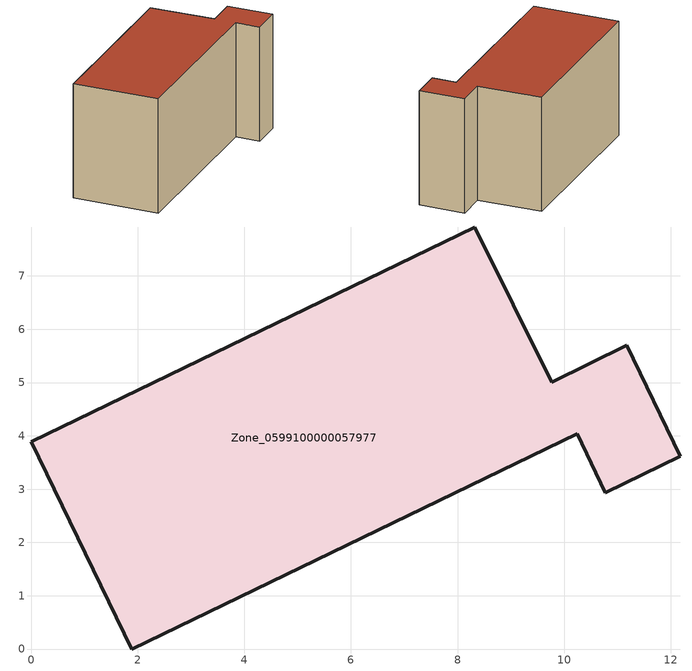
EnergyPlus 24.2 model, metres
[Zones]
Zone_0599100000057977
 floor ground (C_G): 10.25,4.04 1.89,0 0,3.89 8.32,7.92 9.77,5.01 11.18,5.7 12.18,3.62 10.77,2.93 z0
 wall outside (C_F): 8.32,7.92 0,3.89 1.89,0 10.25,4.04 10.77,2.93 12.18,3.62 11.18,5.7 9.77,5.01 8.32,7.92 z0:5.88
 roof outside (C_R): 9.77,5.01 8.32,7.92 0,3.89 1.89,0 10.25,4.04 10.77,2.93 12.18,3.62 11.18,5.7 z5.88
[BUILDING]
Pand.0599100000057977: North Axis=0; Terrain=City; Loads Convergence Tolerance Value=0.04; Temperature Convergence Tolerance Value=0.4; Solar Distribution=FullExterior; Maximum Number of Warmup Days=25; Minimum Number of Warmup Days=1
[Site:Location]
Rotterdam.The.Hague.AP_ZH_NLD Design_Conditions: Latitude=51.96; Longitude=4.45; Time Zone=1; Elevation=-4.5
[SITE:GROUNDTEMPERATURE:BUILDINGSURFACE]
18, 18, 18, 18, 18, 18, 18, 18, 18, 18, 18, 18
[MATERIAL] Thermal Absorptance=0.9; Solar Absorptance=0.7; Visible Absorptance=0.7
Name | Roughness | Thickness | Conductivity | Density | Specific Heat
G.TI.1946-1964 | MediumSmooth | 0.15 | 1 | 540 | 1210
F.TI.1946-1964 | Rough | 0.3 | 0.857143 | 1920 | 840
R.TI.1946-1964 | MediumRough | 0.2 | 0.277778 | 1500 | 1000
[CONSTRUCTION]
C_G: G.TI.1946-1964
C_F: F.TI.1946-1964
C_R: R.TI.1946-1964
[ZONE]
Zone_0599100000057977: Type=1; Multiplier=1; Ceiling Height=Autocalculate; Volume=Autocalculate; Floor Area=autocalculate; Part of Total Floor Area=Yes
[ZONEINFILTRATION:DESIGNFLOWRATE]
Infil_Zone_0599100000057977: Zone or ZoneList or Space or SpaceList=Zone_0599100000057977; Schedule=AlwaysOn; Design Flow Rate Calculation Method=Flow/Area; Flow Rate per Floor Area=0.003; Constant Term Coefficient=1; Temperature Term Coefficient=0; Velocity Term Coefficient=0; Velocity Squared Term Coefficient=0
[HVACTEMPLATE:ZONE:IDEALLOADSAIRSYSTEM]
Zone_0599100000057977: Maximum Heating Supply Air Temperature=50; Minimum Cooling Supply Air Temperature=13; Maximum Heating Supply Air Humidity Ratio=0.0156; Minimum Cooling Supply Air Humidity Ratio=0.0077; Heating Limit=NoLimit; Cooling Limit=NoLimit; Dehumidification Control Type=ConstantSensibleHeatRatio; Cooling Sensible Heat Ratio=0.7; Dehumidification Setpoint=60; Humidification Control Type=None; Humidification Setpoint=30; Outdoor Air Method=None; Outdoor Air Flow Rate per Person=0.00944; Outdoor Air Flow Rate per Zone Floor Area=0; Outdoor Air Flow Rate per Zone=0; Demand Controlled Ventilation Type=None; Outdoor Air Economizer Type=NoEconomizer; Heat Recovery Type=None; Sensible Heat Recovery Effectiveness=0.7; Latent Heat Recovery Effectiveness=0.65
[ZONECONTROL:THERMOSTAT]
ThermostatControl_Zone_0599100000057977: Zone or ZoneList=Zone_0599100000057977; Control Type Schedule=DualSetpointControlType; Control 1=Thermostat_Zone_0599100000057977; Temperature Difference Between Cutout And Setpoint=0
[THERMOSTATSETPOINT:DUALSETPOINT]
Thermostat_Zone_0599100000057977: Heating Setpoint Temperature Schedule=HeatingSetpoint_Zone_0599100000057977; Cooling Setpoint Temperature Schedule=CoolingSetpoint_Zone_0599100000057977
[SCHEDULE:COMPACT]
HeatingSetpoint_Zone_0599100000057977: Through: 12/31, For: AllDays, Until: 24:00, 21
CoolingSetpoint_Zone_0599100000057977: Through: 12/31, For: AllDays, Until: 24:00, 24
DualSetpointControlType: Through: 12/31, For: AllDays, Until: 24:00, 4
AlwaysOn: Through: 12/31, For: AllDays, Until: 24:00, 1
